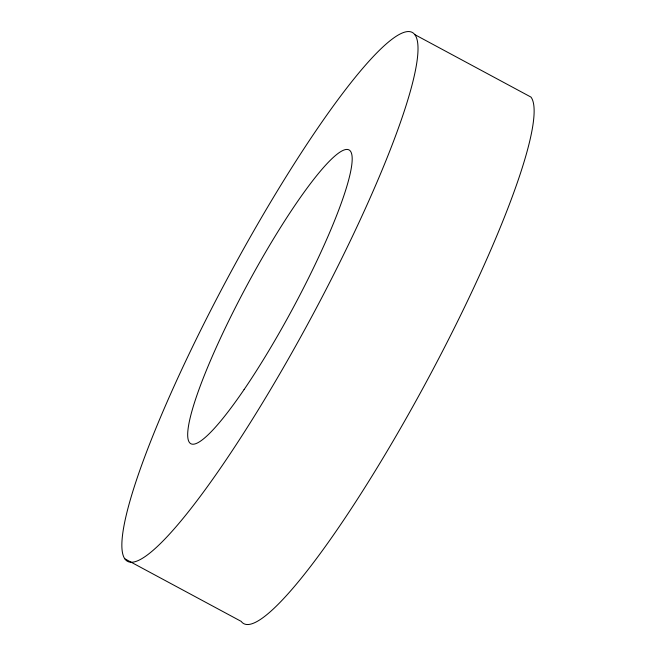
<?xml version="1.0" encoding="UTF-8"?>
<svg xmlns="http://www.w3.org/2000/svg" width="656" height="656" viewBox="0 0 656 656"><rect width="100%" height="100%" fill="white"/><g stroke="black" fill="none" stroke-linecap="round" stroke-linejoin="round"><path stroke-width="0.98" d="M414.797 34.612A300.341 46.182 -61.7 0 1 223.434 463.792A300.341 46.182 -61.7 0 1 171.528 391.894A300.341 46.182 -61.7 0 1 414.797 34.612L530.958 97.08A300.341 46.182 -61.7 0 1 416.052 400.742A300.341 46.182 -61.7 0 1 241.203 621.388L125.042 558.92M244.089 389.557A166.854 25.658 -61.7 0 0 350.402 151.126A166.854 25.658 -61.7 0 0 215.258 349.615A166.854 25.658 -61.7 0 0 244.089 389.557"/></g></svg>
